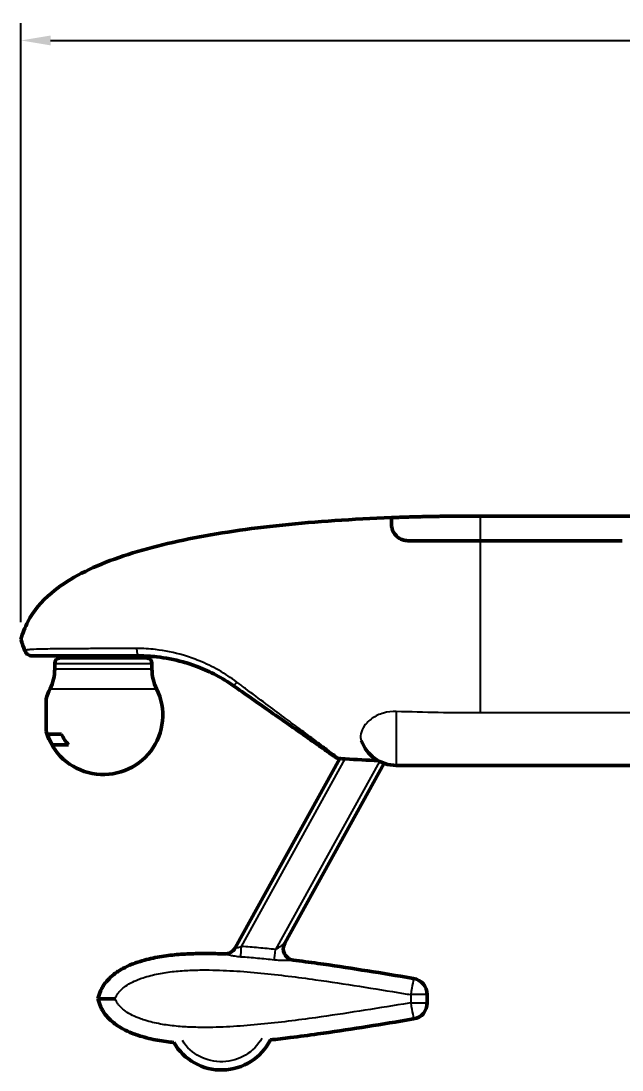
# Model space of a CAD drawing. Header units: inches. Extents: x 0.6 to 59.7, y 1.8 to 21.1.
# Drawn here: x 43.72 to 48.59, y 12.57 to 21.07 of the extents above; entities that cross this region are included whole.
import ezdxf

# ---------------------------------------------------------------- set-up
doc = ezdxf.new("R2010")
doc.units = ezdxf.units.IN
doc.header["$LTSCALE"] = 0.75
doc.header["$MEASUREMENT"] = 0
for name, color, linetype, lineweight in [('Dimensions', 7, 'Continuous', 25), ('Visible', 7, 'Continuous', 50), ('Visible Narrow', 7, 'Continuous', 25)]:
    doc.layers.add(name, color=color, linetype=linetype, lineweight=lineweight)
doc.styles.get("Standard").update_dxf_attribs({"font": 'arial.ttf'})
doc.dimstyles.get("Standard").update_dxf_attribs({"dimtxt": 0.24, "dimasz": 0.24, "dimexe": 0.14, "dimexo": 0.14, "dimgap": 0.1, "dimtad": 0, "dimtih": 1, "dimtoh": 1, "dimlfac": 0.083333, "dimzin": 12, "dimdsep": 46, "dimtxsty": 'Standard', "dimcen": 0, "dimclrd": 256, "dimclre": 256, "dimclrt": 256, "dimazin": 3, "dimtp": 0.01, "dimtm": 0.01, "dimtfac": 1, "dimtofl": 0, "dimtmove": 0, "dimatfit": 3, "dimfxl": 1, "dimtolj": 1, "dimtzin": 12, "dimarcsym": 1})

# ---------------------------------------------------------------- blocks, each defined once
blk = doc.blocks.new('*D7')
at = {"layer": 'Defpoints', "color": 0, "transparency": 16777216}
for p in [(59.724168, 20.912401), (59.724168, 16.792754), (43.724168, 16.059421)]:
    blk.add_point(p, dxfattribs=at)
at = {"layer": 'Dimensions', "lineweight": -2, "transparency": 16777216}
for p, q in [((43.724168, 16.199421), (43.724168, 21.052401)), ((59.724168, 16.932754), (59.724168, 21.052401)), ((43.964168, 20.912401), (51.966194, 20.912401)), ((59.484168, 20.912401), (52.484939, 20.912401))]:
    blk.add_line(p, q, dxfattribs=at)
at = {"layer": 'Dimensions', "transparency": 16777216}
for points in [[(43.964168, 20.952401), (43.964168, 20.872401), (43.724168, 20.912401)], [(59.484168, 20.952401), (59.484168, 20.872401), (59.724168, 20.912401)]]:
    blk.add_solid(points, dxfattribs=at)
at = {"layer": 'Dimensions', "transparency": 16777216, "insert": (52.225566, 20.912401), "char_height": 0.24, "attachment_point": 5}
blk.add_mtext('\\A1;12', dxfattribs=at)

msp = doc.modelspace()

# ---------------------------------------------------------------- linework, layer by layer
at = {"layer": 'Visible', "extrusion": (-1, 2e-16, 0)}
for p, q in [((47.4424, 17.0594), (48.7242, 17.0594)), ((48.5908, 16.8594, 0.6), (47.4424, 16.8594, 0.6)), ((48.5908, 16.8594, 0.6), (47.4424, 16.8594, 0.6)), ((44.2049, 15.9098, 0.1859), (44.2049, 15.9261, 0.1859)), ((44.5767, 15.9261, 0.1859), (44.5767, 15.9098, 0.1859)), ((43.9971, 15.866), (43.9971, 15.8198)), ((44.7845, 15.866), (44.7845, 15.8198)), ((46.3048, 15.0937, 0.01), (45.4573, 13.5599, 0.01)), ((45.8598, 13.5991, 0.01), (46.6648, 15.056, 0.01)), ((46.7631, 15.0394, 0.5307), (50.4575, 15.0394, 0.5307)), ((47.0138, 13.1163, 0.04), (47.0138, 13.182, 0.04))]:
    msp.add_line(p, q, dxfattribs=at)
at = {"layer": 'Visible', "extrusion": (0, -2e-16, -1)}
for centre, radius, start, end in [((-44.0409, 15.866), 0.0437, 0, 90), ((-44.7408, 15.866), 0.0437, 90, 180), ((-43.6362, 15.8198), 0.3609, 180, 206.34942), ((-45.1454, 15.8198), 0.3609, 333.65058, 0), ((-44.3908, 15.4461), 0.4812, 153.65058, 344.17338), ((-44.3908, 15.4461), 0.4812, 15.82662, 26.34942), ((-44.3908, 15.4461, -0.0656), 0.4767, 329.68759, 341.26558), ((-46.7631, 15.3394, -0.5307), 0.3, 270, 340.67425), ((-46.8804, 13.1163, -0.04), 0.1333, 180, 260.43887)]:
    msp.add_arc(centre, radius, start, end, dxfattribs=at)
at = {"layer": 'Visible', "extrusion": (-2e-16, -1, 2e-16)}
for centre, radius, start, end in [((44.3908, 0, -15.9098), 0.35, 0, 180), ((44.3908, 0, -15.2055), 0.4167, 132.70888, 170.94055)]:
    msp.add_arc(centre, radius, start, end, dxfattribs=at)
at = {"layer": 'Visible', "extrusion": (1, -2e-16, 0)}
msp.add_arc((15.4461, 0, 43.9279), 0.1312, 0, 180, dxfattribs=at)
at = {"layer": 'Visible', "extrusion": (2e-16, 1, -2e-16)}
msp.add_arc((-44.3908, 0, 15.293), 0.4562, 8.27005, 42.16351, dxfattribs=at)
at = {"layer": 'Visible'}
for centre, radius, start, end in [((44.3908, 15.4461, 0.3062), 0.3712, 204.36065, 220.40461), ((45.3756, 13.605, 0.01), 0.0933, 267.57503, 331.07676), ((45.3471, 13.0158, 0.0444), 0.4444, 209.84697, 333.19384)]:
    msp.add_arc(centre, radius, start, end, dxfattribs=at)
at = {"layer": 'Visible', "extrusion": (1e-16, -3e-16, -1)}
msp.add_arc((-46.3092, 15.1602), 0.0667, 273.76842, 305, dxfattribs=at)
at = {"layer": 'Visible', "extrusion": (-1.5e-15, 0, -1)}
msp.add_arc((-45.9415, 13.554, -0.01), 0.0933, 277.13507, 28.92324, dxfattribs=at)
at = {"layer": 'Visible', "extrusion": (0, -3e-16, -1)}
msp.add_arc((-46.8804, 13.182, -0.04), 0.1333, 99.56113, 180, dxfattribs=at)
at = {"layer": 'Visible', "extrusion": (0.162387, -0.986727, 2e-16)}
msp.add_ellipse((46.3551, 15.102, 0.01), major_axis=(-0.0503, -0.0083), ratio=0.785115, start_param=-0.144026, end_param=0, dxfattribs=at)
at = {"layer": 'Visible'}
for points, degree, knots in [([(46.7242, 17.0466), (46.4075, 17.0347), (46.1146, 17.0147), (45.569, 16.9577), (45.316, 16.9209), (44.849, 16.8266), (44.6347, 16.7693), (44.2574, 16.6264), (44.0948, 16.5407), (43.889, 16.3667), (43.8241, 16.2893), (43.7553, 16.1574), (43.737, 16.1097), (43.7242, 16.0594)], 3, [-0.8746651, -0.8746651, -0.8746651, -0.8746651, -0.699732, -0.699732, -0.524799, -0.524799, -0.349866, -0.349866, -0.174933, -0.174933, -0.059873, -0.059873, 0, 0, 0, 0]), ([(46.7242, 17.0466), (46.7517, 17.0476), (46.8885, 17.0525), (47.0291, 17.0561), (47.1734, 17.0584), (47.3217, 17.0594), (47.4424, 17.0594)], 5, [0.8746651, 0.8746651, 0.8746651, 0.8746651, 0.8746651, 0.8746651, 0.9, 1, 1, 1, 1, 1, 1]), ([(46.8575, 16.8594, 0.586), (46.8497, 16.8594, 0.5856), (46.842, 16.8601, 0.5843), (46.8218, 16.8636, 0.5783), (46.8103, 16.8676, 0.5723), (46.7857, 16.8792, 0.554), (46.7725, 16.8888, 0.5391), (46.7451, 16.9173, 0.4912), (46.734, 16.9379, 0.4541), (46.7252, 16.9715, 0.3791), (46.7242, 16.9828, 0.3504), (46.7242, 16.9928, 0.3216)], 3, [-48.281243, -48.281243, -48.281243, -48.281243, -47.319307, -47.319307, -45.661658, -45.661658, -43.245778, -43.245778, -39.673505, -39.673505, -37.564264, -37.564264, -37.564264, -37.564264]), ([(46.8575, 16.8594, 0.586), (46.8497, 16.8594, 0.5856), (46.842, 16.8601, 0.5843), (46.8218, 16.8636, 0.5783), (46.8103, 16.8676, 0.5723), (46.7857, 16.8792, 0.554), (46.7725, 16.8888, 0.5391), (46.7451, 16.9173, 0.4912), (46.734, 16.9379, 0.4541), (46.7252, 16.9715, 0.3791), (46.7242, 16.9828, 0.3504), (46.7242, 16.9928, 0.3216)], 3, [-48.281243, -48.281243, -48.281243, -48.281243, -47.319307, -47.319307, -45.661658, -45.661658, -43.245778, -43.245778, -39.673505, -39.673505, -37.564264, -37.564264, -37.564264, -37.564264]), ([(43.7242, 16.0594), (43.7253, 16.0549, 0), (43.7265, 16.0504, 0.0001), (43.7331, 16.0267, 0.0008), (43.7415, 15.9994, 0.0019), (43.7551, 15.967, 0.002)], 3, [-4.389009, -4.389009, -4.389009, -4.389009, -3.758303, -3.758303, -1.074436, -1.074436, -1.074436, -1.074436]), ([(43.8166, 15.9261, 0.0017), (43.8165, 15.9261, 0.0017), (43.8165, 15.9261, 0.0017), (43.8159, 15.9261, 0.0017), (43.8154, 15.9261, 0.0017), (43.8144, 15.9261, 0.0017), (43.8138, 15.9261, 0.0017), (43.8122, 15.9262, 0.0017), (43.8111, 15.9263, 0.0017), (43.8078, 15.9266, 0.0017), (43.8056, 15.927, 0.0017), (43.7991, 15.9283, 0.0018), (43.7949, 15.9295, 0.0018), (43.7829, 15.9346, 0.0019), (43.7756, 15.9395, 0.0019), (43.7633, 15.9517, 0.0019), (43.7584, 15.959, 0.002), (43.7551, 15.967, 0.002)], 3, [-1.794379, -1.794379, -1.794379, -1.794379, -1.79188, -1.79188, -1.756671, -1.756671, -1.718954, -1.718954, -1.643522, -1.643522, -1.492637, -1.492637, -1.190688, -1.190688, -0.59534, -0.59534, 0, 0, 0, 0]), ([(44.6788, 15.9261, 0.643), (44.7268, 15.9261, 0.6581), (44.7752, 15.9235, 0.672), (44.8943, 15.9105, 0.7028), (44.965, 15.897, 0.7184), (45.0755, 15.8664, 0.7379), (45.1159, 15.8531, 0.7439), (45.2065, 15.8184, 0.7544), (45.2562, 15.7958, 0.7579), (45.3525, 15.7446, 0.7589), (45.3992, 15.716, 0.7564), (45.4436, 15.685, 0.7498)], 3, [-19.829008, -19.829008, -19.829008, -19.829008, -16.21705, -16.21705, -10.946348, -10.946348, -7.856699, -7.856699, -3.928352, -3.928352, 0, 0, 0, 0]), ([(46.3497, 15.0921, 0.05), (46.3477, 15.0922, 0.05), (46.3458, 15.0923, 0.0499), (46.3375, 15.0928, 0.0489), (46.3314, 15.0931, 0.0469), (46.321, 15.0935, 0.041), (46.3167, 15.0936, 0.0374), (46.3103, 15.0938, 0.0293), (46.308, 15.0938, 0.0252), (46.3061, 15.0938, 0.0191), (46.3057, 15.0938, 0.0174), (46.3054, 15.0938, 0.0157)], 3, [0.660227, 0.660227, 0.660227, 0.660227, 0.793879, 0.793879, 1.228668, 1.228668, 1.613532, 1.613532, 1.935479, 1.935479, 2.053778, 2.053778, 2.053778, 2.053778]), ([(45.3754, 13.5116, 0.04), (45.3242, 13.5138, 0.04), (45.2728, 13.5151, 0.04), (45.2212, 13.5153, 0.04), (45.1765, 13.5154, 0.04), (45.1316, 13.5146, 0.04), (45.0414, 13.5106, 0.04), (44.996, 13.5074, 0.04), (44.9045, 13.4977, 0.04), (44.8583, 13.4911, 0.04), (44.765, 13.4729, 0.04), (44.718, 13.4614, 0.04), (44.6544, 13.4402, 0.04), (44.6382, 13.4343, 0.04), (44.5977, 13.418, 0.04), (44.5732, 13.4068, 0.04), (44.524, 13.38, 0.04), (44.4993, 13.3643, 0.04), (44.4578, 13.3314, 0.04), (44.4408, 13.3159, 0.04), (44.4166, 13.2888, 0.04), (44.4088, 13.2792, 0.04), (44.394, 13.2587, 0.04), (44.3871, 13.2478, 0.04), (44.3761, 13.2281, 0.04), (44.3718, 13.2196, 0.04), (44.3588, 13.1907, 0.04), (44.3519, 13.1696, 0.04), (44.3471, 13.1491, 0.04)], 3, [37.437401, 37.437401, 37.437401, 37.437401, 40.836887, 40.836887, 40.836887, 43.777327, 43.777327, 46.717767, 46.717767, 49.658207, 49.658207, 52.598643, 52.598643, 53.593335, 53.593335, 55.089937, 55.089937, 56.58654, 56.58654, 57.644443, 57.644443, 58.173393, 58.173393, 58.702342, 58.702342, 59.091284, 59.091284, 59.997175, 59.997175, 59.997175, 59.997175]), ([(46.9026, 13.3134, 0.04), (46.8825, 13.3168, 0.04), (46.8623, 13.3202, 0.04), (46.7235, 13.3434, 0.04), (46.6044, 13.3629, 0.04), (46.3664, 13.4003, 0.04), (46.2474, 13.4183, 0.04), (46.061, 13.4444, 0.04), (45.9938, 13.4534, 0.04), (45.9263, 13.4618, 0.04)], 3, [2.570678, 2.570678, 2.570678, 2.570678, 3.967595, 3.967595, 12.193017, 12.193017, 20.418443, 20.418443, 25.037608, 25.037608, 25.037608, 25.037608]), ([(44.3471, 13.1491, 0.04), (44.3519, 13.1286, 0.04), (44.3588, 13.1076, 0.04), (44.3718, 13.0786, 0.04), (44.3761, 13.0701, 0.04), (44.3871, 13.0504, 0.04), (44.394, 13.0395, 0.04), (44.4088, 13.019, 0.04), (44.4166, 13.0094, 0.04), (44.4408, 12.9824, 0.04), (44.4578, 12.9668, 0.04), (44.4993, 12.9339, 0.04), (44.524, 12.9183, 0.04), (44.5732, 12.8914, 0.04), (44.5977, 12.8802, 0.04), (44.6382, 12.8639, 0.04), (44.6544, 12.858, 0.04), (44.718, 12.8368, 0.04), (44.765, 12.8253, 0.04), (44.8583, 12.8071, 0.04), (44.9045, 12.8006, 0.04), (44.9541, 12.7953, 0.04), (44.9579, 12.7949, 0.04), (44.9617, 12.7945, 0.04)], 3, [0, 0, 0, 0, 0.905891, 0.905891, 1.294833, 1.294833, 1.823782, 1.823782, 2.352731, 2.352731, 3.410635, 3.410635, 4.907238, 4.907238, 6.40384, 6.40384, 7.398532, 7.398532, 10.338967, 10.338967, 13.279408, 13.279408, 13.523577, 13.523577, 13.523577, 13.523577]), ([(45.7437, 12.8153, 0.04), (45.7977, 12.821, 0.04), (45.8515, 12.8272, 0.04), (45.9797, 12.8429, 0.04), (46.0539, 12.8528, 0.04), (46.2474, 12.8799, 0.04), (46.3664, 12.8979, 0.04), (46.6044, 12.9354, 0.04), (46.7235, 12.9548, 0.04), (46.8623, 12.978, 0.04), (46.8825, 12.9814, 0.04), (46.9026, 12.9848, 0.04)], 3, [30.808996, 30.808996, 30.808996, 30.808996, 34.47412, 34.47412, 39.578731, 39.578731, 47.804158, 47.804158, 56.02958, 56.02958, 57.426497, 57.426497, 57.426497, 57.426497])]:
    msp.add_open_spline(points, degree=degree, knots=knots, dxfattribs=at)
at = {"layer": 'Visible', "extrusion": (1, 0, 0)}
msp.add_open_spline([(46.7242, 16.9928, 0.3216), (46.7242, 17.0284, 0.2181), (46.7242, 17.0466, 0.1095), (46.7242, 17.0466)], degree=3, dxfattribs=at)
msp.add_open_spline([(46.7242, 16.9928, 0.3216), (46.7242, 17.0284, 0.2181), (46.7242, 17.0466, 0.1095), (46.7242, 17.0466)], degree=3, dxfattribs=at)
at = {"layer": 'Visible', "extrusion": (0, 1, 0)}
msp.add_open_spline([(47.4424, 16.8594, 0.6), (47.248, 16.8594, 0.6), (47.0516, 16.8594, 0.5958), (46.8575, 16.8594, 0.586)], degree=3, dxfattribs=at)
msp.add_open_spline([(47.4424, 16.8594, 0.6), (47.248, 16.8594, 0.6), (47.0516, 16.8594, 0.5958), (46.8575, 16.8594, 0.586)], degree=3, dxfattribs=at)
at = {"layer": 'Visible', "extrusion": (-0.922601, -0.385755, 0)}
msp.add_open_spline([(43.7551, 15.967, 0.002), (43.7551, 15.967, 0.002), (43.7551, 15.967, 0.002), (43.7551, 15.967, 0.002)], degree=3, dxfattribs=at)
at = {"layer": 'Visible', "extrusion": (0, 1, 0)}
msp.add_open_spline([(43.8166, 15.9261, 0.0017), (43.8166, 15.9261, 0.0019), (43.8166, 15.9261, 0.0021), (43.8167, 15.9261, 0.0115), (43.8177, 15.9261, 0.0206), (43.8204, 15.9261, 0.0361), (43.8218, 15.9261, 0.0425), (43.8258, 15.9261, 0.0573), (43.8285, 15.9261, 0.0656), (43.8383, 15.9261, 0.0926), (43.8467, 15.9261, 0.1108), (43.8641, 15.9261, 0.1433), (43.8728, 15.9261, 0.1578), (43.908, 15.9261, 0.211), (43.9385, 15.9261, 0.2469), (44.0135, 15.9261, 0.321), (44.0595, 15.9261, 0.3575), (44.1314, 15.9261, 0.4064), (44.1555, 15.9261, 0.4216), (44.2189, 15.9261, 0.4588), (44.2589, 15.9261, 0.4799), (44.3402, 15.9261, 0.519), (44.3816, 15.9261, 0.5371), (44.507, 15.9261, 0.5878), (44.5924, 15.9261, 0.6169), (44.6788, 15.9261, 0.643)], degree=3, knots=[89.579753, 89.579753, 89.579753, 89.579753, 89.59352, 89.59352, 90.221756, 90.221756, 90.671958, 90.671958, 91.27002, 91.27002, 92.641836, 92.641836, 93.799895, 93.799895, 97.014583, 97.014583, 101.030038, 101.030038, 102.977349, 102.977349, 106.072418, 106.072418, 109.167486, 109.167486, 115.357623, 115.357623, 115.357623, 115.357623], dxfattribs=at)
at = {"layer": 'Visible', "extrusion": (-0.573576, -0.819152, -6.84e-14)}
msp.add_open_spline([(45.4436, 15.685, 0.7498), (45.4664, 15.669, 0.7465), (45.4892, 15.653, 0.7427), (45.5677, 15.598, 0.7272), (45.6231, 15.5593, 0.7125), (45.7259, 15.4872, 0.6771), (45.7737, 15.4538, 0.6572), (45.8615, 15.3923, 0.6129), (45.9018, 15.3641, 0.5893), (45.9773, 15.3112, 0.5373), (46.0127, 15.2865, 0.5093), (46.0749, 15.2429, 0.4513), (46.1022, 15.2238, 0.4221), (46.1546, 15.1871, 0.3562), (46.1793, 15.1698, 0.3192), (46.2156, 15.1444, 0.25), (46.229, 15.135, 0.2192), (46.2539, 15.1175, 0.1454), (46.2637, 15.1107, 0.1014), (46.27, 15.1062, 0.0378), (46.271, 15.1056, 0.0189), (46.271, 15.1056, 0)], degree=3, knots=[0, 0, 0, 0, 1.924898, 1.924898, 6.660013, 6.660013, 10.874212, 10.874212, 14.613195, 14.613195, 18.131346, 18.131346, 21.166698, 21.166698, 24.426895, 24.426895, 26.804138, 26.804138, 29.901824, 29.901824, 31.198565, 31.198565, 31.198565, 31.198565], dxfattribs=at)
at = {"layer": 'Visible'}
msp.add_open_spline([(46.616, 15.0779, 0.05), (46.5277, 15.0818, 0.05), (46.4388, 15.0865, 0.05), (46.3497, 15.0921, 0.05)], degree=3, dxfattribs=at)
at = {"layer": 'Visible', "extrusion": (-7.66146e-10, -1, 9.17288e-10)}
msp.add_open_spline([(44.4865, 13.1491, 0.1733), (44.4864, 13.1491, 0.1733), (44.4864, 13.1491, 0.1733), (44.4763, 13.1491, 0.1733), (44.4662, 13.1491, 0.1723), (44.4466, 13.1491, 0.1683), (44.4372, 13.1491, 0.1654), (44.4119, 13.1491, 0.1544), (44.3972, 13.1491, 0.1444), (44.3729, 13.1491, 0.1196), (44.3633, 13.1491, 0.1052), (44.3504, 13.1491, 0.0737), (44.3471, 13.1491, 0.0569), (44.3471, 13.1491, 0.04)], degree=3, knots=[-0.002666, -0.002666, -0.002666, -0.002666, 0, 0, 0.691815, 0.691815, 1.371176, 1.371176, 2.581967, 2.581967, 3.759388, 3.759388, 4.923603, 4.923603, 4.923603, 4.923603], dxfattribs=at)
at = {"layer": 'Visible Narrow', "extrusion": (-1, 2e-16, 0)}
for p, q in [((50.4416, 15.4641, 0.8035), (47.4424, 15.4641, 0.8035)), ((45.51, 13.5724, 0.05), (46.3497, 15.0921, 0.05)), ((46.6278, 15.0716, 0.05), (45.7855, 13.5473, 0.05)), ((46.8804, 13.182, 0.1733), (46.8804, 13.1163, 0.1733))]:
    msp.add_line(p, q, dxfattribs=at)
at = {"layer": 'Visible Narrow', "extrusion": (1, -2e-16, 0)}
for start, end in [(0, 36.8699), (36.8699, 126.53232)]:
    msp.add_arc((16.0594, 0, 47.4424), 1, start, end, dxfattribs=at)
at = {"layer": 'Visible Narrow', "extrusion": (0.957562, 2.1e-15, 0.288229)}
msp.add_arc((15.9928, -12.262, 42.968), 0.0667, 95.67014, 180, dxfattribs=at)
at = {"layer": 'Visible Narrow', "extrusion": (2e-16, 1, -2e-16)}
for centre, radius, start in [((-44.3908, 0, 15.866), 0.3937, 0), ((-44.3908, 0, 15.6597), 0.4312, 0), ((-46.8804, 0.04, 13.1163), 0.1333, 90)]:
    msp.add_arc(centre, radius, start, 180, dxfattribs=at)
at = {"layer": 'Visible Narrow', "extrusion": (-2e-16, -1, 2e-16)}
for centre, radius, end in [((44.3908, 0, -15.8198), 0.3937, 180), ((46.8804, 0.04, -13.182), 0.1333, 90)]:
    msp.add_arc(centre, radius, 0, end, dxfattribs=at)
at = {"layer": 'Visible Narrow', "extrusion": (0.813688, -0.56975, -0.115311)}
msp.add_arc((38.9804, 3.9998, 27.9539), 0.0667, 113.58488, 180, dxfattribs=at)
at = {"layer": 'Visible Narrow', "extrusion": (1, -2e-16, -2.303e-13)}
msp.add_arc((15.3394, 0.5307, 46.7631), 0.3, 62.97127, 180, dxfattribs=at)
at = {"layer": 'Visible Narrow', "extrusion": (0.239505, -0.029903, -0.970434)}
msp.add_arc((19.1414, 42.6162, 10.5582), 0.0933, 180, 291.21978, dxfattribs=at)
at = {"layer": 'Visible Narrow', "extrusion": (0.249511, -0.010781, 0.968312)}
msp.add_arc((15.5511, -43.3218, 11.2148), 0.0933, 180, 244.27946, dxfattribs=at)
at = {"layer": 'Visible Narrow', "extrusion": (0.99757, -0.06967, 3.177e-13)}
msp.add_arc((16.7101, 0.1433, 44.4538), 0.0933, 207.12172, 270, dxfattribs=at)
at = {"layer": 'Visible Narrow', "extrusion": (0.994029, -0.109119, 1.996e-13)}
msp.add_arc((18.4624, 0.1433, 44.0338), 0.0933, 207.12172, 270, dxfattribs=at)
at = {"layer": 'Visible Narrow', "extrusion": (0.986109, -0.1661, 0)}
msp.add_arc((20.7857, 0.04, 44.0397), 0.1333, 0, 90, dxfattribs=at)
at = {"layer": 'Visible Narrow', "extrusion": (0.986109, 0.1661, -8e-16)}
msp.add_arc((5.1472, 0.04, 48.4078), 0.1333, 90, 180, dxfattribs=at)
at = {"layer": 'Visible Narrow', "extrusion": (0, -2e-16, -1)}
msp.add_arc((-45.3471, 13.0158, -0.1111), 0.3778, 209.63328, 326.87364, dxfattribs=at)
at = {"layer": 'Visible Narrow'}
for points, degree, knots in [([(43.7242, 16.0594), (43.7371, 16.1098), (43.7718, 16.2062), (43.8511, 16.338), (44.0083, 16.4888), (44.2771, 16.6408), (44.6032, 16.7622), (44.9746, 16.8583), (45.3852, 16.9335), (45.8105, 16.9876), (46.1738, 17.0187), (46.4564, 17.0354), (46.6431, 17.0436), (46.7242, 17.0466)], 5, [0, 0, 0, 0, 0, 0, 0.1, 0.2, 0.3, 0.4, 0.5, 0.6, 0.7, 0.8, 0.8746651, 0.8746651, 0.8746651, 0.8746651, 0.8746651, 0.8746651]), ([(44.6597, 15.9862, 0.7065), (44.5717, 15.986, 0.68), (44.4845, 15.9857, 0.6502), (44.3556, 15.9852, 0.598), (44.313, 15.985, 0.5794), (44.2287, 15.9846, 0.5388), (44.1872, 15.9843, 0.5169), (44.1208, 15.9839, 0.4778), (44.0956, 15.9837, 0.4619), (44.0197, 15.983, 0.4102), (43.9706, 15.9824, 0.3713), (43.8896, 15.981, 0.2909), (43.8562, 15.9802, 0.2515), (43.8175, 15.9783, 0.1921), (43.8078, 15.9777, 0.1758), (43.7886, 15.976, 0.1389), (43.7792, 15.9748, 0.118), (43.7683, 15.9723, 0.0858), (43.7653, 15.9714, 0.0757), (43.7609, 15.9699, 0.0571), (43.7593, 15.9692, 0.0489), (43.7563, 15.9678, 0.0284), (43.7552, 15.9671, 0.0159), (43.7551, 15.967, 0.0028), (43.7551, 15.967, 0.0024), (43.7551, 15.967, 0.002)], 3, [-115.357623, -115.357623, -115.357623, -115.357623, -109.167486, -109.167486, -106.072418, -106.072418, -102.977349, -102.977349, -101.030038, -101.030038, -97.014583, -97.014583, -93.799895, -93.799895, -92.641836, -92.641836, -91.27002, -91.27002, -90.671958, -90.671958, -90.221756, -90.221756, -89.59352, -89.59352, -89.573948, -89.573948, -89.573948, -89.573948]), ([(45.4723, 15.7137, 0.8105), (45.4253, 15.7488, 0.818), (45.3759, 15.7811, 0.8214), (45.2738, 15.8389, 0.8214), (45.2211, 15.8645, 0.8182), (45.1251, 15.9037, 0.8082), (45.0821, 15.9188, 0.8023), (44.9648, 15.9535, 0.7829), (44.8896, 15.9687, 0.7672), (44.7627, 15.9834, 0.736), (44.711, 15.9863, 0.722), (44.6597, 15.9862, 0.7065)], 3, [0, 0, 0, 0, 3.928352, 3.928352, 7.856699, 7.856699, 10.946348, 10.946348, 16.21705, 16.21705, 19.829008, 19.829008, 19.829008, 19.829008]), ([(46.3048, 15.0937, 0.004), (46.3047, 15.0938, 0.023), (46.3038, 15.0945, 0.042), (46.2976, 15.0991, 0.1089), (46.2877, 15.1064, 0.1562), (46.2626, 15.1251, 0.2355), (46.2492, 15.1351, 0.2685), (46.2127, 15.1622, 0.3429), (46.1879, 15.1807, 0.3828), (46.1352, 15.2198, 0.4538), (46.1077, 15.2403, 0.4852), (46.0452, 15.2868, 0.5478), (46.0096, 15.3133, 0.578), (45.9337, 15.3698, 0.6342), (45.8931, 15.4, 0.6599), (45.8047, 15.4658, 0.708), (45.7567, 15.5016, 0.7297), (45.6531, 15.5787, 0.7687), (45.5974, 15.6203, 0.785), (45.5182, 15.6793, 0.8024), (45.4953, 15.6965, 0.8067), (45.4723, 15.7137, 0.8105)], 3, [-31.112371, -31.112371, -31.112371, -31.112371, -29.901824, -29.901824, -26.804138, -26.804138, -24.426895, -24.426895, -21.166698, -21.166698, -18.131346, -18.131346, -14.613195, -14.613195, -10.874212, -10.874212, -6.660013, -6.660013, -1.924898, -1.924898, 0, 0, 0, 0]), ([(46.7631, 15.4758, 0.7979), (46.7278, 15.477, 0.7973), (46.6929, 15.4727, 0.7925), (46.6259, 15.4537, 0.7746), (46.5947, 15.4388, 0.7612), (46.5427, 15.403, 0.7272), (46.5219, 15.3827, 0.7072), (46.4902, 15.3392, 0.6605), (46.48, 15.3163, 0.6339), (46.4728, 15.2751, 0.5813), (46.4741, 15.2569, 0.556), (46.48, 15.2401, 0.5307)], 3, [0, 0, 0, 0, 2.417634, 2.417634, 4.935356, 4.935356, 7.334422, 7.334422, 9.817975, 9.817975, 11.940237, 11.940237, 11.940237, 11.940237]), ([(45.8583, 13.5984, 0.019), (45.8575, 13.598, 0.0213), (45.8561, 13.5972, 0.0236), (45.8527, 13.5946, 0.0278), (45.8505, 13.5929, 0.0298), (45.8444, 13.5881, 0.0344), (45.8402, 13.5847, 0.0369), (45.8329, 13.5789, 0.0403), (45.8302, 13.5768, 0.0414), (45.82, 13.5689, 0.0451), (45.8121, 13.5631, 0.0471), (45.7978, 13.5538, 0.0494), (45.7915, 13.5501, 0.05), (45.7855, 13.5473, 0.05)], 3, [-4.514303, -4.514303, -4.514303, -4.514303, -3.969466, -3.969466, -3.424628, -3.424628, -2.619525, -2.619525, -2.162217, -2.162217, -0.962449, -0.962449, 0, 0, 0, 0]), ([(45.8598, 13.5991, 0.01), (45.8598, 13.5991, 0.0115), (45.8597, 13.5991, 0.013), (45.8592, 13.5988, 0.016), (45.8588, 13.5986, 0.0175), (45.8583, 13.5984, 0.019)], 3, [-0.6926549, -0.6926549, -0.6926549, -0.6926549, -0.3463275, -0.3463275, 0, 0, 0, 0]), ([(45.459, 13.5608, 0.019), (45.4585, 13.5605, 0.0175), (45.458, 13.5603, 0.016), (45.4575, 13.5599, 0.013), (45.4573, 13.5599, 0.0115), (45.4573, 13.5599, 0.01)], 3, [-0.6931683, -0.6931683, -0.6931683, -0.6931683, -0.3465842, -0.3465842, 0, 0, 0, 0]), ([(45.51, 13.5724, 0.05), (45.5057, 13.5701, 0.05), (45.5016, 13.5682, 0.0497), (45.4918, 13.5644, 0.0484), (45.4864, 13.5631, 0.0469), (45.4774, 13.5619, 0.0427), (45.4737, 13.5619, 0.0401), (45.4673, 13.5621, 0.0339), (45.4647, 13.5622, 0.0303), (45.4612, 13.5618, 0.0241), (45.46, 13.5614, 0.0216), (45.459, 13.5608, 0.019)], 3, [-4.197622, -4.197622, -4.197622, -4.197622, -3.536707, -3.536707, -2.532245, -2.532245, -1.575957, -1.575957, -0.606137, -0.606137, 0, 0, 0, 0]), ([(45.7855, 13.5473, 0.05), (45.7397, 13.5523, 0.05), (45.6938, 13.557, 0.05), (45.6019, 13.5654, 0.05), (45.556, 13.5692, 0.05), (45.51, 13.5724, 0.05)], 3, [-6.325253, -6.325253, -6.325253, -6.325253, -3.162626, -3.162626, 0, 0, 0, 0]), ([(45.3754, 13.5116, 0.04), (45.3776, 13.5115, 0.045), (45.3804, 13.5111, 0.05), (45.3895, 13.5093, 0.0622), (45.3969, 13.5075, 0.0692), (45.4146, 13.5033, 0.0813), (45.4249, 13.5009, 0.0865), (45.4486, 13.4962, 0.0947), (45.462, 13.494, 0.0976), (45.4852, 13.4911, 0.1003), (45.4947, 13.4902, 0.1008), (45.5042, 13.4896, 0.1008)], 3, [0, 0, 0, 0, 0.606137, 0.606137, 1.575957, 1.575957, 2.532245, 2.532245, 3.536707, 3.536707, 4.197622, 4.197622, 4.197622, 4.197622]), ([(45.5042, 13.4896, 0.1008), (45.5495, 13.4864, 0.1008), (45.5949, 13.4827, 0.1008), (45.6856, 13.4743, 0.1008), (45.731, 13.4697, 0.1008), (45.7764, 13.4647, 0.1008)], 3, [0, 0, 0, 0, 3.162626, 3.162626, 6.325253, 6.325253, 6.325253, 6.325253]), ([(45.7764, 13.4647, 0.1008), (45.7902, 13.4632, 0.1008), (45.8041, 13.4622, 0.0997), (45.8342, 13.461, 0.0951), (45.8503, 13.4609, 0.0911), (45.8705, 13.4612, 0.0839), (45.8759, 13.4613, 0.0817), (45.8901, 13.4616, 0.0751), (45.8984, 13.4619, 0.0703), (45.9103, 13.4621, 0.0612), (45.9146, 13.4622, 0.0573), (45.9216, 13.4622, 0.0489), (45.9244, 13.4621, 0.0445), (45.9263, 13.4618, 0.04)], 3, [0, 0, 0, 0, 0.962449, 0.962449, 2.162217, 2.162217, 2.619525, 2.619525, 3.424628, 3.424628, 3.969466, 3.969466, 4.514303, 4.514303, 4.514303, 4.514303]), ([(44.4865, 13.1491, 0.1733), (44.4874, 13.1515, 0.1733), (44.4885, 13.1539, 0.1733), (44.4918, 13.1615, 0.1733), (44.4944, 13.1665, 0.1733), (44.5009, 13.1782, 0.1733), (44.5051, 13.1847, 0.1733), (44.5141, 13.1972, 0.1733), (44.5189, 13.2032, 0.1733), (44.5344, 13.2205, 0.1733), (44.5458, 13.231, 0.1733), (44.5749, 13.2541, 0.1733), (44.5934, 13.2659, 0.1733), (44.6317, 13.2868, 0.1733), (44.6515, 13.296, 0.1733), (44.6852, 13.3095, 0.1733), (44.6989, 13.3145, 0.1733), (44.7533, 13.3326, 0.1733), (44.7951, 13.3429, 0.1733), (44.8793, 13.3594, 0.1733), (44.9218, 13.3654, 0.1733), (45.007, 13.3745, 0.1733), (45.0497, 13.3775, 0.1733), (45.1352, 13.3813, 0.1733), (45.178, 13.382, 0.1733), (45.2208, 13.3819, 0.1733), (45.2953, 13.3817, 0.1733), (45.3698, 13.379, 0.1733), (45.5187, 13.3701, 0.1733), (45.593, 13.364, 0.1733), (45.7412, 13.3495, 0.1733), (45.8151, 13.3412, 0.1733), (45.9625, 13.3231, 0.1733), (46.036, 13.3133, 0.1733), (46.2279, 13.2864, 0.1733), (46.3462, 13.2685, 0.1733), (46.5832, 13.2312, 0.1733), (46.7019, 13.2118, 0.1733), (46.8403, 13.1887, 0.1733), (46.8604, 13.1853, 0.1733), (46.8804, 13.182, 0.1733)], 3, [-59.270089, -59.270089, -59.270089, -59.270089, -59.091284, -59.091284, -58.702342, -58.702342, -58.173393, -58.173393, -57.644443, -57.644443, -56.58654, -56.58654, -55.089937, -55.089937, -53.593335, -53.593335, -52.598643, -52.598643, -49.658207, -49.658207, -46.717767, -46.717767, -43.777327, -43.777327, -40.836887, -40.836887, -40.836887, -35.732276, -35.732276, -30.627665, -30.627665, -25.523054, -25.523054, -20.418443, -20.418443, -12.193017, -12.193017, -3.967595, -3.967595, -2.570678, -2.570678, -2.570678, -2.570678]), ([(46.8804, 13.1163, 0.1733), (46.8604, 13.1129, 0.1733), (46.8403, 13.1095, 0.1733), (46.7019, 13.0864, 0.1733), (46.5832, 13.067, 0.1733), (46.3462, 13.0297, 0.1733), (46.2279, 13.0119, 0.1733), (46.036, 12.985, 0.1733), (45.9625, 12.9752, 0.1733), (45.8151, 12.957, 0.1733), (45.7412, 12.9487, 0.1733), (45.593, 12.9343, 0.1733), (45.5187, 12.9281, 0.1733), (45.3698, 12.9193, 0.1733), (45.2953, 12.9165, 0.1733), (45.2208, 12.9163, 0.1733), (45.178, 12.9162, 0.1733), (45.1352, 12.917, 0.1733), (45.0497, 12.9207, 0.1733), (45.007, 12.9237, 0.1733), (44.9218, 12.9328, 0.1733), (44.8793, 12.9389, 0.1733), (44.7951, 12.9553, 0.1733), (44.7533, 12.9656, 0.1733), (44.6989, 12.9838, 0.1733), (44.6852, 12.9887, 0.1733), (44.6515, 13.0023, 0.1733), (44.6317, 13.0114, 0.1733), (44.5934, 13.0323, 0.1733), (44.5749, 13.0441, 0.1733), (44.5458, 13.0672, 0.1733), (44.5344, 13.0777, 0.1733), (44.5189, 13.095, 0.1733), (44.5141, 13.101, 0.1733), (44.5051, 13.1135, 0.1733), (44.5009, 13.12, 0.1733), (44.4944, 13.1317, 0.1733), (44.4918, 13.1368, 0.1733), (44.4885, 13.1443, 0.1733), (44.4874, 13.1467, 0.1733), (44.4865, 13.1491, 0.1733)], 3, [-57.426497, -57.426497, -57.426497, -57.426497, -56.02958, -56.02958, -47.804158, -47.804158, -39.578731, -39.578731, -34.47412, -34.47412, -29.36951, -29.36951, -24.264899, -24.264899, -19.160288, -19.160288, -19.160288, -16.219848, -16.219848, -13.279408, -13.279408, -10.338967, -10.338967, -7.398532, -7.398532, -6.40384, -6.40384, -4.907238, -4.907238, -3.410635, -3.410635, -2.352731, -2.352731, -1.823782, -1.823782, -1.294833, -1.294833, -0.905891, -0.905891, -0.727085, -0.727085, -0.727085, -0.727085])]:
    msp.add_open_spline(points, degree=degree, knots=knots, dxfattribs=at)
msp.add_open_spline([(47.4424, 15.4641, 0.8035), (47.2154, 15.4641, 0.8035), (46.9894, 15.4678, 0.802), (46.7631, 15.4758, 0.7979)], degree=3, dxfattribs=at)

# ---------------------------------------------------------------- dimensions: what is measured, and where the dimension line sits
at = {"layer": 'Dimensions'}
dim = msp.add_linear_dim(base=(59.7242, 20.9124), p1=(43.7242, 16.0594), p2=(59.7242, 16.7928), dimstyle='Standard', override={"dimlfac": 0.75}, dxfattribs=at)
dim.commit()
dim.dimension.update_dxf_attribs({"geometry": '*D7', "text_midpoint": (52.2256, 20.9124), "dimtype": 160})

doc.saveas('drawing.dxf')
